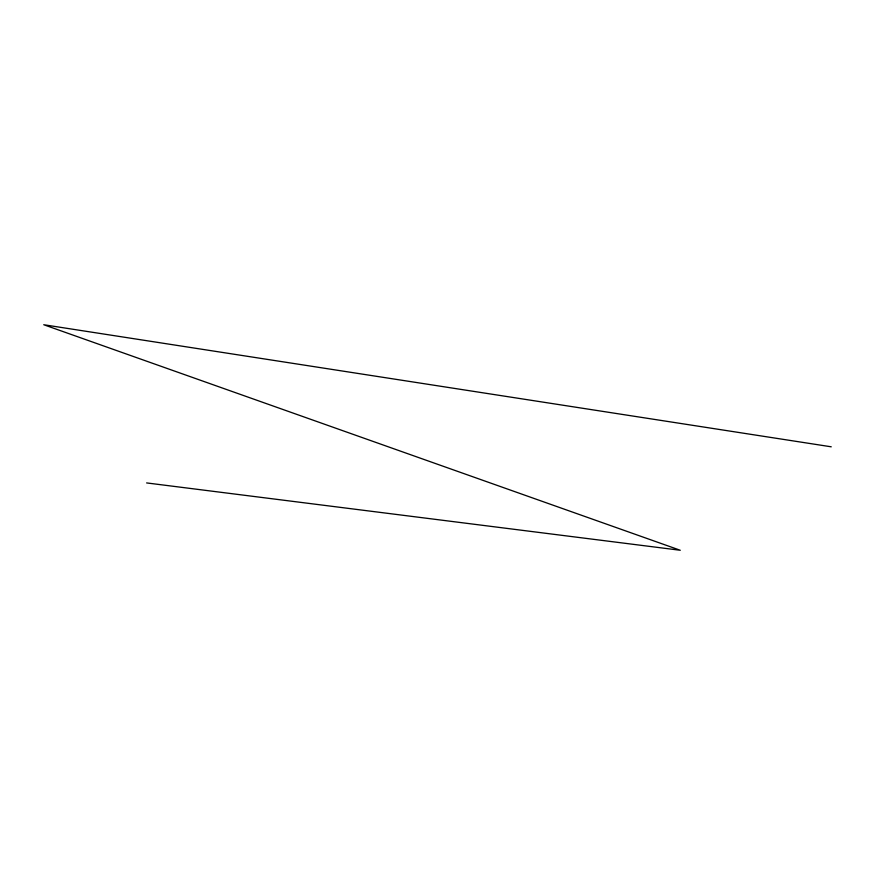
<?xml version="1.0" encoding="UTF-8"?>
<svg xmlns="http://www.w3.org/2000/svg" width="875" height="875" viewBox="0 0 875 875"><rect width="100%" height="100%" fill="white"/><g stroke="black" fill="none" stroke-linecap="round" stroke-linejoin="round"><path stroke-width="1.31" d="M146.617 482.923L680.269 550.266L43.75 324.734L831.25 446.808"/></g></svg>
